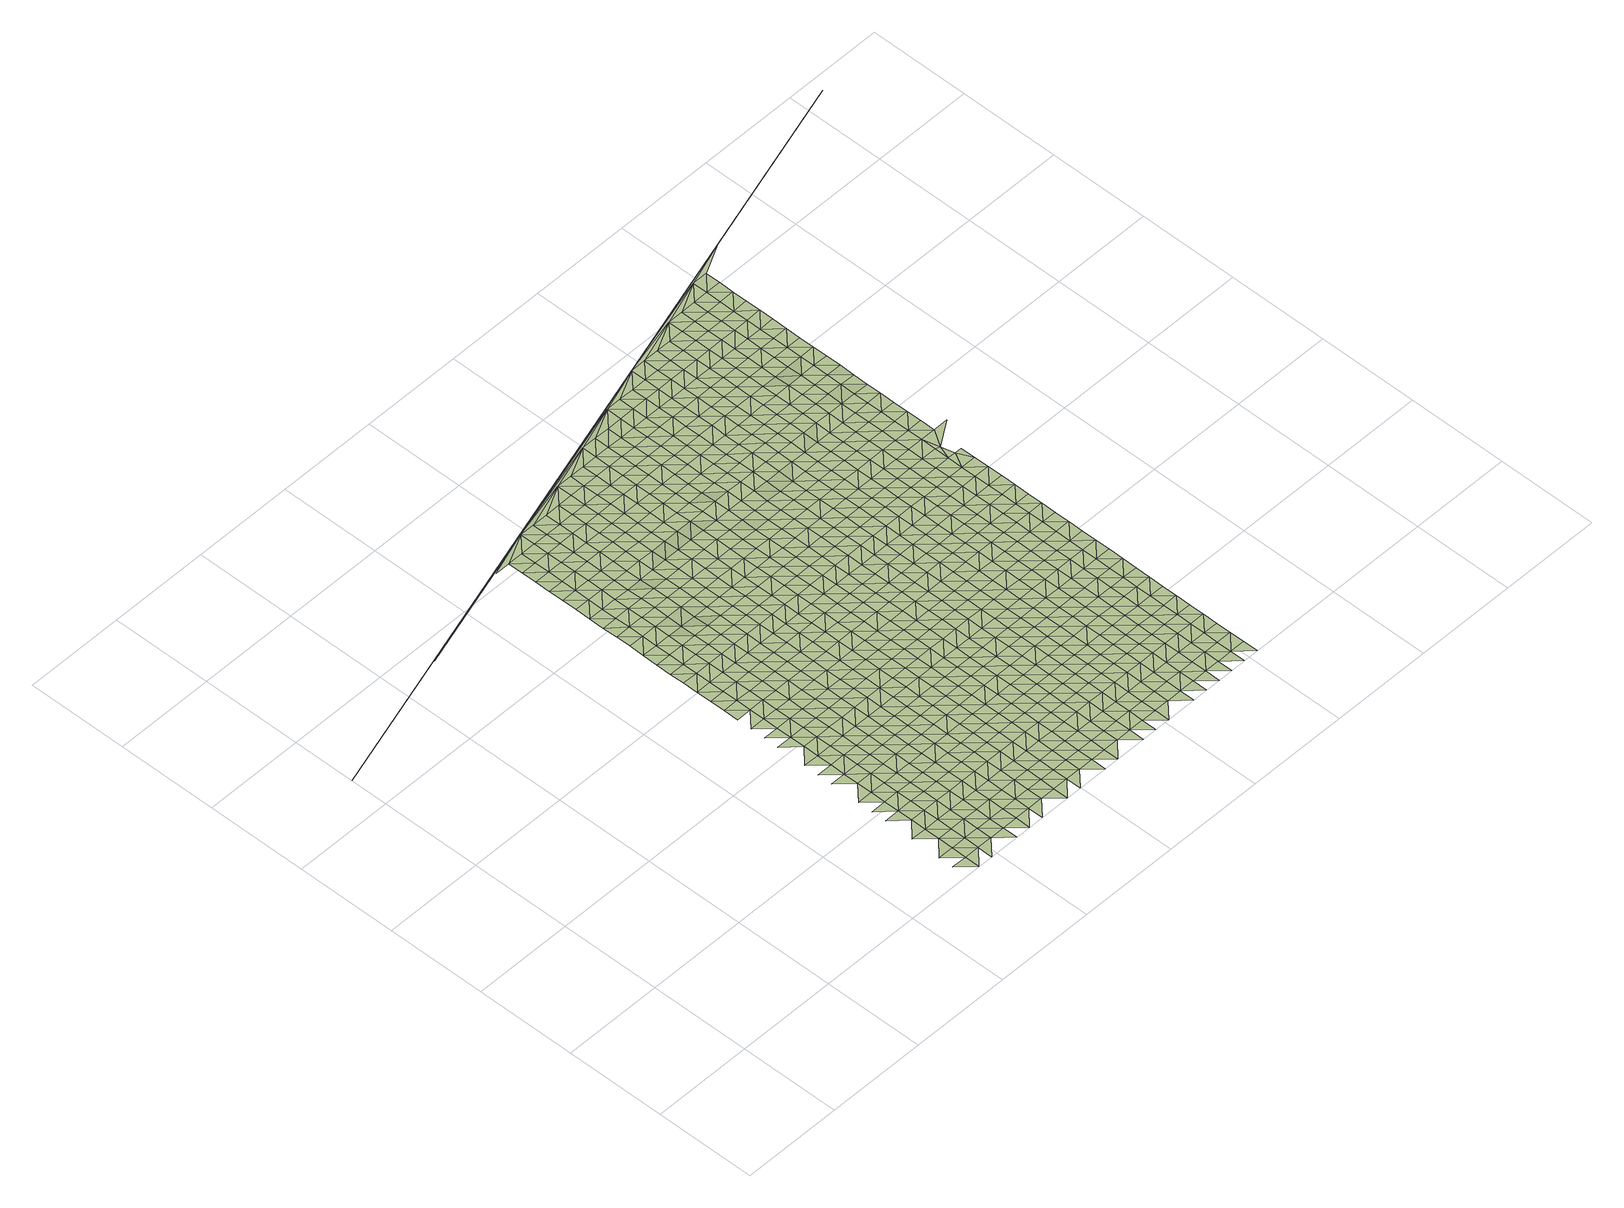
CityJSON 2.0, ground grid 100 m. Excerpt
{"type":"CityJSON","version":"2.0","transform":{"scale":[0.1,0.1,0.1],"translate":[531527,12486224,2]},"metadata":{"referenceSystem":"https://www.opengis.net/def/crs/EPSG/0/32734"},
"CityObjects":{
"terrain1":{"type":"TINRelief","geometry":[{"type":"CompositeSurface","lod":"1","boundaries":[[[0,1,2]],[[3,0,4]],[[3,4,5]],[[0,2,6]],[[4,0,6]],[[5,7,8]],[[8,7,9]],[[4,10,5]],[[6,10,4]],[[7,5,11]],[[12,13,9]],[[10,11,5]],[[6,14,15]],[[12,16,17]],[[7,18,9]],[[10,6,15]],[[11,19,7]],[[18,12,9]],[[16,20,21]],[[7,19,18]],[[11,10,22]],[[23,21,20]],[[15,24,10]],[[16,12,25]],[[19,11,22]],[[12,18,26]],[[10,24,22]],[[20,16,25]],[[23,27,28]],[[12,26,25]],[[19,29,18]],[[30,24,15]],[[22,31,19]],[[27,32,33]],[[34,30,15]],[[23,20,35]],[[26,18,29]],[[25,36,20]],[[19,31,29]],[[22,24,37]],[[27,23,35]],[[32,38,39]],[[35,20,36]],[[30,37,24]],[[26,40,25]],[[41,31,22]],[[42,39,38]],[[29,40,26]],[[37,41,22]],[[32,27,43]],[[36,25,44]],[[35,45,27]],[[40,44,25]],[[38,32,43]],[[29,31,46]],[[47,37,30]],[[48,49,42]],[[27,45,43]],[[41,50,31]],[[36,51,35]],[[47,30,52]],[[29,46,40]],[[44,51,36]],[[31,50,46]],[[48,53,54]],[[42,38,55]],[[45,35,56]],[[41,37,57]],[[43,58,38]],[[37,47,59]],[[44,40,60]],[[51,56,35]],[[55,48,42]],[[50,41,57]],[[53,61,62]],[[55,38,58]],[[40,46,60]],[[37,59,57]],[[45,63,43]],[[64,65,66]],[[51,44,67]],[[47,52,68]],[[66,62,61]],[[56,63,45]],[[60,67,44]],[[53,48,69]],[[58,43,70]],[[50,71,46]],[[59,47,68]],[[48,55,72]],[[57,73,50]],[[64,74,75]],[[63,70,43]],[[61,53,69]],[[56,51,76]],[[46,71,60]],[[66,74,64]],[[48,72,69]],[[51,67,77]],[[50,73,71]],[[58,78,55]],[[59,79,57]],[[80,75,81]],[[56,76,63]],[[70,78,58]],[[51,77,76]],[[68,79,59]],[[67,60,82]],[[74,81,75]],[[66,61,83]],[[72,55,84]],[[73,57,85]],[[69,86,61]],[[82,60,71]],[[70,63,87]],[[78,84,55]],[[79,85,57]],[[88,89,80]],[[74,66,83]],[[77,67,90]],[[68,91,92]],[[81,93,80]],[[83,61,86]],[[63,76,87]],[[72,94,69]],[[90,67,82]],[[89,88,95]],[[78,70,96]],[[71,73,97]],[[79,68,92]],[[88,80,93]],[[84,94,72]],[[85,98,73]],[[77,99,76]],[[87,96,70]],[[81,74,100]],[[86,69,101]],[[71,97,82]],[[83,102,74]],[[99,77,90]],[[73,98,97]],[[103,95,104]],[[94,101,69]],[[93,81,100]],[[84,78,105]],[[76,106,87]],[[85,79,107]],[[104,95,88]],[[74,102,100]],[[78,96,108]],[[92,109,79]],[[86,110,83]],[[90,82,111]],[[106,76,99]],[[112,113,103]],[[84,105,94]],[[98,85,107]],[[101,110,86]],[[78,108,105]],[[82,97,111]],[[79,109,107]],[[96,87,114]],[[104,112,103]],[[88,93,115]],[[102,83,116]],[[100,117,93]],[[114,87,106]],[[101,94,118]],[[119,99,90]],[[110,116,83]],[[111,120,90]],[[121,113,122]],[[115,104,88]],[[96,123,108]],[[98,124,97]],[[109,92,125]],[[112,126,113]],[[117,115,93]],[[94,105,118]],[[107,127,98]],[[102,128,100]],[[99,119,106]],[[96,114,123]],[[119,90,120]],[[129,125,92]],[[130,121,122]],[[110,101,131]],[[97,124,111]],[[122,113,126]],[[116,128,102]],[[98,127,124]],[[109,132,107]],[[118,131,101]],[[112,104,133]],[[117,100,134]],[[108,135,105]],[[114,106,136]],[[104,115,137]],[[123,138,108]],[[125,132,109]],[[130,139,140]],[[120,111,141]],[[128,134,100]],[[119,136,106]],[[126,112,133]],[[116,110,142]],[[105,135,118]],[[127,107,143]],[[122,139,130]],[[104,137,133]],[[110,131,144]],[[108,138,135]],[[141,111,124]],[[123,114,145]],[[132,143,107]],[[146,140,147]],[[115,117,148]],[[116,142,128]],[[120,149,119]],[[125,129,150]],[[134,151,117]],[[110,144,142]],[[136,145,114]],[[131,118,152]],[[139,147,140]],[[149,120,141]],[[122,126,153]],[[137,115,148]],[[154,138,123]],[[124,127,155]],[[125,150,132]],[[133,156,126]],[[148,117,151]],[[152,118,135]],[[143,157,127]],[[134,128,158]],[[159,136,119]],[[145,154,123]],[[160,161,146]],[[139,122,153]],[[144,131,162]],[[124,155,141]],[[147,163,146]],[[153,126,156]],[[128,142,158]],[[159,119,149]],[[127,157,155]],[[137,164,133]],[[143,132,165]],[[162,131,152]],[[161,160,166]],[[151,134,167]],[[135,138,168]],[[136,169,145]],[[160,146,163]],[[164,137,148]],[[154,170,138]],[[132,150,165]],[[144,171,142]],[[149,141,172]],[[158,167,134]],[[136,159,169]],[[147,139,173]],[[156,133,174]],[[135,168,152]],[[157,143,175]],[[153,176,139]],[[171,144,162]],[[138,170,168]],[[141,155,172]],[[177,166,178]],[[154,145,179]],[[174,133,164]],[[165,175,143]],[[163,147,173]],[[180,148,151]],[[142,181,158]],[[159,149,182]],[[150,183,184]],[[160,178,166]],[[139,176,173]],[[151,167,185]],[[145,169,179]],[[156,186,153]],[[162,152,187]],[[181,142,171]],[[172,182,149]],[[188,177,189]],[[148,180,164]],[[170,154,190]],[[157,191,155]],[[150,184,165]],[[186,156,174]],[[180,151,185]],[[152,168,187]],[[157,175,192]],[[167,158,193]],[[178,189,177]],[[179,190,154]],[[160,163,194]],[[176,153,195]],[[169,159,196]],[[155,191,172]],[[173,197,163]],[[193,158,181]],[[159,182,198]],[[157,192,191]],[[199,200,188]],[[174,164,201]],[[171,162,202]],[[175,165,203]],[[195,153,186]],[[187,204,162]],[[194,178,160]],[[167,205,185]],[[206,168,170]],[[169,196,179]],[[189,199,188]],[[194,163,197]],[[164,180,201]],[[170,190,207]],[[159,198,196]],[[203,165,184]],[[176,208,173]],[[181,171,202]],[[182,172,209]],[[167,193,205]],[[202,162,204]],[[200,210,211]],[[186,174,212]],[[168,206,187]],[[192,175,213]],[[208,176,195]],[[170,207,206]],[[209,172,191]],[[190,179,214]],[[200,199,210]],[[201,212,174]],[[213,175,203]],[[189,178,215]],[[197,173,216]],[[180,185,217]],[[181,218,193]],[[198,182,219]],[[178,194,220]],[[205,221,185]],[[214,179,196]],[[211,222,223]],[[204,187,224]],[[216,173,208]],[[202,218,181]],[[219,182,209]],[[199,189,215]],[[195,186,225]],[[180,217,201]],[[190,226,207]],[[191,192,227]],[[203,184,228]],[[229,211,210]],[[178,220,215]],[[186,212,230]],[[217,185,221]],[[224,187,206]],[[192,213,231]],[[197,232,194]],[[205,193,233]],[[234,196,198]],[[226,190,214]],[[235,228,184]],[[195,225,208]],[[204,236,202]],[[191,227,209]],[[232,197,216]],[[186,230,225]],[[233,193,218]],[[234,198,219]],[[192,231,227]],[[212,201,237]],[[207,238,206]],[[213,203,239]],[[236,204,224]],[[210,199,240]],[[220,194,241]],[[242,221,205]],[[214,196,243]],[[215,244,199]],[[237,201,217]],[[238,207,226]],[[203,228,239]],[[216,208,245]],[[218,202,246]],[[219,209,247]],[[241,194,232]],[[233,242,205]],[[234,243,196]],[[211,229,222]],[[229,210,240]],[[230,212,248]],[[213,249,231]],[[240,199,244]],[[208,225,245]],[[246,202,236]],[[209,227,247]],[[220,250,215]],[[224,206,251]],[[214,252,226]],[[248,212,237]],[[206,238,253]],[[249,213,239]],[[254,232,216]],[[255,217,221]],[[233,218,256]],[[234,219,257]],[[250,220,241]],[[242,258,221]],[[214,243,252]],[[230,259,225]],[[236,224,251]],[[245,254,216]],[[256,218,246]],[[206,253,251]],[[247,257,219]],[[244,215,260]],[[217,255,237]],[[261,227,231]],[[228,262,239]],[[240,263,229]],[[259,230,248]],[[255,221,258]],[[249,264,231]],[[232,265,241]],[[238,226,266]],[[267,243,234]],[[215,250,260]],[[252,268,226]],[[262,228,269]],[[225,270,245]],[[242,233,271]],[[236,272,246]],[[227,261,247]],[[229,263,222]],[[254,265,232]],[[233,256,273]],[[234,257,267]],[[231,264,261]],[[244,274,240]],[[248,237,275]],[[253,238,266]],[[276,249,239]],[[270,225,259]],[[272,236,251]],[[266,226,268]],[[277,250,241]],[[258,242,271]],[[252,243,278]],[[274,244,260]],[[237,255,275]],[[233,273,271]],[[239,262,276]],[[279,254,245]],[[257,247,280]],[[241,265,277]],[[267,278,243]],[[263,240,281]],[[259,248,282]],[[256,246,283]],[[253,284,251]],[[264,249,285]],[[279,245,270]],[[272,286,246]],[[280,247,261]],[[287,268,252]],[[281,240,274]],[[275,282,248]],[[284,253,266]],[[285,249,276]],[[260,250,288]],[[265,254,289]],[[255,258,290]],[[273,256,283]],[[257,291,267]],[[262,269,292]],[[250,277,293]],[[271,294,258]],[[246,286,283]],[[278,287,252]],[[263,295,222]],[[296,270,259]],[[297,272,251]],[[298,261,264]],[[254,279,289]],[[257,280,291]],[[274,260,288]],[[255,290,275]],[[268,299,266]],[[262,292,276]],[[263,281,295]],[[250,293,288]],[[259,282,296]],[[290,258,294]],[[297,251,284]],[[298,264,285]],[[273,300,271]],[[287,299,268]],[[277,265,301]],[[302,279,270]],[[286,272,303]],[[278,267,304]],[[261,305,280]],[[289,306,265]],[[283,300,273]],[[291,307,267]],[[282,275,308]],[[309,284,266]],[[276,310,285]],[[222,295,311]],[[296,302,270]],[[272,297,303]],[[261,298,305]],[[281,274,312]],[[293,277,301]],[[294,271,313]],[[278,304,287]],[[288,314,274]],[[306,301,265]],[[308,275,290]],[[299,309,266]],[[267,307,304]],[[276,292,310]],[[289,279,315]],[[291,280,316]],[[300,313,271]],[[295,281,312]],[[282,317,296]],[[283,286,318]],[[319,297,284]],[[274,314,312]],[[302,315,279]],[[303,320,286]],[[316,280,305]],[[293,321,288]],[[299,287,322]],[[298,285,323]],[[317,282,308]],[[309,319,284]],[[324,285,310]],[[325,306,289]],[[326,290,294]],[[300,283,318]],[[327,307,291]],[[301,321,293]],[[313,328,294]],[[286,320,318]],[[287,304,322]],[[329,222,330]],[[295,331,311]],[[302,296,332]],[[303,297,333]],[[305,298,323]],[[315,325,289]],[[316,327,291]],[[323,285,324]],[[314,288,334]],[[290,326,308]],[[309,299,335]],[[292,336,310]],[[312,331,295]],[[317,332,296]],[[326,294,328]],[[319,333,297]],[[321,334,288]],[[322,335,299]],[[336,292,337]],[[338,301,306]],[[339,315,302]],[[313,300,340]],[[341,320,303]],[[342,304,307]],[[305,343,316]],[[325,344,306]],[[318,345,300]],[[327,346,307]],[[317,308,347]],[[324,310,348]],[[331,349,311]],[[339,302,332]],[[333,341,303]],[[343,305,323]],[[312,314,350]],[[301,338,321]],[[328,313,340]],[[319,309,351]],[[304,342,322]],[[334,352,314]],[[338,306,344]],[[347,308,326]],[[300,345,340]],[[309,335,353]],[[307,346,342]],[[348,310,336]],[[318,320,354]],[[327,316,355]],[[356,222,311]],[[331,312,350]],[[325,315,357]],[[358,332,317]],[[319,351,333]],[[314,352,350]],[[315,339,359]],[[341,354,320]],[[309,353,351]],[[316,343,355]],[[334,321,360]],[[335,322,361]],[[323,324,362]],[[347,358,317]],[[324,348,363]],[[344,325,357]],[[326,328,364]],[[365,345,318]],[[346,327,366]],[[321,338,360]],[[315,359,357]],[[340,367,328]],[[361,322,342]],[[341,333,368]],[[343,323,362]],[[354,365,318]],[[355,366,327]],[[363,362,324]],[[349,331,369]],[[352,334,370]],[[339,332,371]],[[364,347,326]],[[335,372,353]],[[350,373,331]],[[358,374,332]],[[364,328,367]],[[333,351,368]],[[340,345,375]],[[376,342,346]],[[348,336,377]],[[360,370,334]],[[335,361,372]],[[378,379,336]],[[356,311,349]],[[338,344,380]],[[359,339,371]],[[354,341,381]],[[343,382,355]],[[331,373,369]],[[357,383,344]],[[371,332,374]],[[365,375,345]],[[346,366,376]],[[350,352,384]],[[377,363,348]],[[368,381,341]],[[382,343,362]],[[336,379,377]],[[338,380,360]],[[358,347,385]],[[386,367,340]],[[353,387,351]],[[342,388,361]],[[352,370,384]],[[380,344,383]],[[347,364,389]],[[372,390,353]],[[359,391,357]],[[366,355,392]],[[375,386,340]],[[342,376,388]],[[393,373,350]],[[374,358,385]],[[365,354,394]],[[351,387,368]],[[371,391,359]],[[347,389,385]],[[354,381,395]],[[353,390,387]],[[392,355,382]],[[370,360,396]],[[367,397,364]],[[372,361,398]],[[399,362,363]],[[384,393,350]],[[363,377,400]],[[383,357,401]],[[365,394,375]],[[366,402,376]],[[396,360,380]],[[386,397,367]],[[354,395,394]],[[398,361,388]],[[356,349,369]],[[369,373,403]],[[381,368,404]],[[362,399,382]],[[391,401,357]],[[402,366,392]],[[399,363,400]],[[370,405,384]],[[371,374,406]],[[407,389,364]],[[408,390,372]],[[379,409,377]],[[393,403,373]],[[385,410,374]],[[404,368,387]],[[386,375,411]],[[388,376,412]],[[405,370,396]],[[397,407,364]],[[398,408,372]],[[409,379,413]],[[414,380,383]],[[391,371,406]],[[395,381,415]],[[392,382,416]],[[401,417,383]],[[406,374,410]],[[375,394,411]],[[412,376,402]],[[393,384,418]],[[385,389,419]],[[420,400,377]],[[403,421,369]],[[415,381,404]],[[382,399,416]],[[380,414,396]],[[397,386,422]],[[387,390,423]],[[398,388,424]],[[405,418,384]],[[414,383,417]],[[407,419,389]],[[408,425,390]],[[377,409,420]],[[395,426,394]],[[427,402,392]],[[356,369,421]],[[411,422,386]],[[424,388,412]],[[428,403,393]],[[401,391,429]],[[430,410,385]],[[387,423,404]],[[406,431,391]],[[426,395,415]],[[390,425,423]],[[416,427,392]],[[405,396,432]],[[399,400,433]],[[356,434,222]],[[428,393,418]],[[419,430,385]],[[400,420,435]],[[417,401,429]],[[407,397,436]],[[394,437,411]],[[408,398,438]],[[402,439,412]],[[409,413,440]],[[432,396,414]],[[391,431,429]],[[397,422,441]],[[398,424,442]],[[406,410,443]],[[415,404,444]],[[399,433,416]],[[437,394,426]],[[427,439,402]],[[433,400,435]],[[421,403,445]],[[446,418,405]],[[407,436,419]],[[425,408,438]],[[409,440,420]],[[403,428,447]],[[430,443,410]],[[397,441,436]],[[404,423,444]],[[398,442,438]],[[422,411,448]],[[432,446,405]],[[356,421,445]],[[414,417,449]],[[450,431,406]],[[424,412,451]],[[416,452,427]],[[403,447,445]],[[429,453,417]],[[448,411,437]],[[439,454,412]],[[430,419,455]],[[456,426,415]],[[420,457,435]],[[443,450,406]],[[444,458,415]],[[452,416,433]],[[428,418,459]],[[449,432,414]],[[422,460,441]],[[423,425,461]],[[442,424,451]],[[446,462,418]],[[449,417,453]],[[419,436,455]],[[438,463,425]],[[412,454,451]],[[420,440,457]],[[429,431,464]],[[426,456,437]],[[439,427,465]],[[422,448,460]],[[456,415,458]],[[447,428,459]],[[443,430,466]],[[423,461,444]],[[445,467,356]],[[459,418,462]],[[450,464,431]],[[425,463,461]],[[427,452,465]],[[442,468,438]],[[433,435,469]],[[455,466,430]],[[457,470,435]],[[446,432,471]],[[472,453,429]],[[441,473,436]],[[448,437,474]],[[454,439,475]],[[432,449,476]],[[460,477,441]],[[451,468,442]],[[447,478,445]],[[458,444,479]],[[452,433,469]],[[464,472,429]],[[456,474,437]],[[465,475,439]],[[469,435,470]],[[462,446,471]],[[450,443,480]],[[436,473,455]],[[463,438,481]],[[440,482,457]],[[459,478,447]],[[432,476,471]],[[443,466,483]],[[441,477,473]],[[479,444,461]],[[449,453,484]],[[460,448,485]],[[454,486,451]],[[468,481,438]],[[487,482,440]],[[467,445,488]],[[450,480,464]],[[458,489,456]],[[452,490,465]],[[472,484,453]],[[443,483,480]],[[474,485,448]],[[454,475,486]],[[466,455,491]],[[470,457,492]],[[478,488,445]],[[489,458,479]],[[469,490,452]],[[459,462,493]],[[494,476,449]],[[495,477,460]],[[461,463,496]],[[468,451,497]],[[471,498,462]],[[491,455,473]],[[481,499,463]],[[482,492,457]],[[467,434,356]],[[472,464,500]],[[456,501,474]],[[475,465,502]],[[484,494,449]],[[485,495,460]],[[486,497,451]],[[478,459,493]],[[483,466,503]],[[461,496,479]],[[488,504,467]],[[493,462,498]],[[464,480,500]],[[456,489,501]],[[463,499,496]],[[490,502,465]],[[471,476,505]],[[481,468,506]],[[507,469,470]],[[503,466,491]],[[492,508,470]],[[484,472,509]],[[473,477,510]],[[511,485,474]],[[475,512,486]],[[494,505,476]],[[495,513,477]],[[468,497,506]],[[483,514,480]],[[489,479,515]],[[469,507,490]],[[434,516,222]],[[500,509,472]],[[511,474,501]],[[502,512,475]],[[507,470,508]],[[488,478,517]],[[518,498,471]],[[473,510,491]],[[499,481,519]],[[493,520,478]],[[514,483,503]],[[477,513,510]],[[479,496,515]],[[497,486,521]],[[492,482,522]],[[505,518,471]],[[506,519,481]],[[523,524,482]],[[434,467,504]],[[504,488,517]],[[494,484,525]],[[480,526,500]],[[495,485,527]],[[489,528,501]],[[502,490,529]],[[478,520,517]],[[484,509,530]],[[485,511,531]],[[512,521,486]],[[493,498,532]],[[503,491,533]],[[534,496,499]],[[508,492,522]],[[526,480,514]],[[528,489,515]],[[490,507,529]],[[482,524,522]],[[494,525,505]],[[513,495,527]],[[497,535,506]],[[518,532,498]],[[484,530,525]],[[491,510,533]],[[485,531,527]],[[499,519,534]],[[509,500,536]],[[512,502,537]],[[521,535,497]],[[538,520,493]],[[511,501,539]],[[496,540,515]],[[517,541,504]],[[536,500,526]],[[528,542,501]],[[529,537,502]],[[518,505,543]],[[544,514,503]],[[519,506,545]],[[507,508,546]],[[532,538,493]],[[533,547,503]],[[540,496,534]],[[522,548,508]],[[509,549,530]],[[513,550,510]],[[531,511,539]],[[541,434,504]],[[505,525,543]],[[527,551,513]],[[539,501,542]],[[535,545,506]],[[517,520,552]],[[514,544,526]],[[553,528,515]],[[521,512,554]],[[507,546,529]],[[509,536,549]],[[544,503,547]],[[512,537,555]],[[546,508,548]],[[532,518,556]],[[510,550,533]],[[519,557,534]],[[524,558,522]],[[538,552,520]],[[513,551,550]],[[553,515,540]],[[531,559,527]],[[521,554,535]],[[543,556,518]],[[545,557,519]],[[512,555,554]],[[560,558,524]],[[561,541,517]],[[530,562,525]],[[536,526,563]],[[542,528,564]],[[537,529,565]],[[549,566,530]],[[539,559,531]],[[547,533,567]],[[540,534,568]],[[548,522,569]],[[552,561,517]],[[544,563,526]],[[528,553,564]],[[565,529,546]],[[538,532,570]],[[525,562,543]],[[551,527,571]],[[545,535,572]],[[532,556,573]],[[530,566,562]],[[567,533,550]],[[557,568,534]],[[558,569,522]],[[549,536,574]],[[555,537,575]],[[559,571,527]],[[535,554,572]],[[576,434,541]],[[538,570,552]],[[547,577,544]],[[539,542,578]],[[553,540,579]],[[561,580,541]],[[532,573,570]],[[563,574,536]],[[564,581,542]],[[575,537,565]],[[556,543,582]],[[583,557,545]],[[584,546,548]],[[577,547,567]],[[568,579,540]],[[569,585,548]],[[586,566,549]],[[550,551,587]],[[559,539,578]],[[555,588,554]],[[576,541,580]],[[582,543,562]],[[571,589,551]],[[578,542,581]],[[572,583,545]],[[561,552,590]],[[591,563,544]],[[553,592,564]],[[546,584,565]],[[574,586,549]],[[588,555,575]],[[584,548,585]],[[573,556,593]],[[550,587,567]],[[557,594,568]],[[552,570,590]],[[591,544,577]],[[551,589,587]],[[579,592,553]],[[554,595,572]],[[569,558,596]],[[222,516,330]],[[593,556,582]],[[583,594,557]],[[558,597,598]],[[580,561,599]],[[562,566,600]],[[563,601,574]],[[571,559,602]],[[581,564,603]],[[575,565,604]],[[586,605,566]],[[578,606,559]],[[595,554,588]],[[573,607,570]],[[577,567,608]],[[609,579,568]],[[585,569,596]],[[590,599,561]],[[563,591,601]],[[592,603,564]],[[565,584,604]],[[558,598,596]],[[562,600,582]],[[589,571,602]],[[610,583,572]],[[607,573,593]],[[566,605,600]],[[567,587,608]],[[559,606,602]],[[568,594,609]],[[586,574,611]],[[581,612,578]],[[588,575,613]],[[610,572,595]],[[576,580,614]],[[570,615,590]],[[591,577,616]],[[580,599,617]],[[574,601,611]],[[603,612,581]],[[604,613,575]],[[593,582,618]],[[592,579,619]],[[594,583,620]],[[584,585,621]],[[615,570,607]],[[608,616,577]],[[579,609,622]],[[596,623,585]],[[434,576,516]],[[605,586,624]],[[589,625,587]],[[606,578,626]],[[627,595,588]],[[614,580,617]],[[582,600,618]],[[602,628,589]],[[583,610,620]],[[599,590,629]],[[603,592,619]],[[584,621,604]],[[611,624,586]],[[612,626,578]],[[579,622,619]],[[588,613,627]],[[621,585,623]],[[601,591,630]],[[587,625,608]],[[598,631,596]],[[629,590,615]],[[591,616,632]],[[589,628,625]],[[607,593,633]],[[606,634,602]],[[609,594,635]],[[636,610,595]],[[618,637,593]],[[620,638,594]],[[639,631,598]],[[599,640,617]],[[641,600,605]],[[601,630,611]],[[613,604,642]],[[605,624,643]],[[591,632,630]],[[626,634,606]],[[627,636,595]],[[615,607,633]],[[616,608,644]],[[645,612,603]],[[622,609,635]],[[623,596,646]],[[599,629,640]],[[633,593,637]],[[619,647,603]],[[638,635,594]],[[642,604,621]],[[600,641,618]],[[628,602,648]],[[620,610,649]],[[605,643,641]],[[644,608,625]],[[631,646,596]],[[576,614,516]],[[624,611,650]],[[612,645,626]],[[613,651,627]],[[634,648,602]],[[603,647,645]],[[636,649,610]],[[652,614,617]],[[615,653,629]],[[616,654,632]],[[622,655,619]],[[640,656,617]],[[650,611,630]],[[651,613,642]],[[637,618,657]],[[658,638,620]],[[659,621,623]],[[633,653,615]],[[654,616,644]],[[635,655,622]],[[646,660,623]],[[643,624,661]],[[625,628,662]],[[634,626,663]],[[636,627,664]],[[652,617,656]],[[657,618,641]],[[648,665,628]],[[649,658,620]],[[640,629,666]],[[667,630,632]],[[647,619,668]],[[621,659,642]],[[661,624,650]],[[626,645,663]],[[651,664,627]],[[659,623,660]],[[637,669,633]],[[625,662,644]],[[666,629,653]],[[667,632,654]],[[628,665,662]],[[655,668,619]],[[643,670,641]],[[671,648,634]],[[672,635,638]],[[673,649,636]],[[646,631,674]],[[614,652,516]],[[669,637,657]],[[658,675,638]],[[676,677,631]],[[678,656,640]],[[650,630,679]],[[680,681,330]],[[651,642,682]],[[670,643,661]],[[663,671,634]],[[673,636,664]],[[653,633,683]],[[644,684,654]],[[645,647,685]],[[635,672,655]],[[660,646,674]],[[666,678,640]],[[667,679,630]],[[668,686,647]],[[672,638,675]],[[682,642,659]],[[631,677,674]],[[648,687,665]],[[683,633,669]],[[644,662,684]],[[657,641,688]],[[661,650,689]],[[645,685,663]],[[658,649,690]],[[691,664,651]],[[641,670,692]],[[671,687,648]],[[647,686,685]],[[649,673,693]],[[652,656,694]],[[666,653,695]],[[667,654,696]],[[668,655,697]],[[678,698,656]],[[650,679,689]],[[682,691,651]],[[669,657,688]],[[675,658,690]],[[659,660,699]],[[695,653,683]],[[641,692,688]],[[684,696,654]],[[655,672,697]],[[649,693,690]],[[674,700,660]],[[694,516,652]],[[662,665,701]],[[663,702,671]],[[694,656,698]],[[687,703,665]],[[670,661,704]],[[705,679,667]],[[686,668,706]],[[673,664,707]],[[699,682,659]],[[689,708,661]],[[702,663,685]],[[691,709,664]],[[699,660,700]],[[678,666,710]],[[669,711,683]],[[662,701,684]],[[666,695,712]],[[696,705,667]],[[665,703,701]],[[697,706,668]],[[692,670,704]],[[672,675,713]],[[693,673,707]],[[711,669,688]],[[704,661,708]],[[690,714,675]],[[707,664,709]],[[698,678,710]],[[689,679,715]],[[687,671,716]],[[685,686,717]],[[516,694,718]],[[666,712,710]],[[702,719,671]],[[696,684,720]],[[672,713,697]],[[691,682,721]],[[705,715,679]],[[717,686,706]],[[713,675,714]],[[682,699,722]],[[695,683,723]],[[692,724,688]],[[703,687,716]],[[693,725,690]],[[711,726,683]],[[720,684,701]],[[671,719,716]],[[727,708,689]],[[702,685,728]],[[709,691,721]],[[724,692,704]],[[707,725,693]],[[682,722,721]],[[694,698,729]],[[712,695,723]],[[696,730,705]],[[706,697,731]],[[710,732,698]],[[683,726,723]],[[715,727,689]],[[717,728,685]],[[733,711,688]],[[714,690,734]],[[730,696,720]],[[731,697,713]],[[718,694,729]],[[708,735,704]],[[701,703,736]],[[737,719,702]],[[729,698,732]],[[733,688,724]],[[716,738,703]],[[725,734,690]],[[712,739,710]],[[706,740,717]],[[707,709,741]],[[727,735,708]],[[728,737,702]],[[721,742,709]],[[726,711,743]],[[744,715,705]],[[701,736,720]],[[723,739,712]],[[705,730,745]],[[703,738,736]],[[740,706,731]],[[516,718,330]],[[746,724,704]],[[716,719,747]],[[748,713,714]],[[725,707,741]],[[711,733,743]],[[734,749,714]],[[741,709,742]],[[732,710,750]],[[715,744,727]],[[728,717,751]],[[752,718,729]],[[735,746,704]],[[705,745,744]],[[737,747,719]],[[720,753,730]],[[713,748,731]],[[739,750,710]],[[740,751,717]],[[748,714,749]],[[723,726,754]],[[755,733,724]],[[756,738,716]],[[743,757,726]],[[720,736,753]],[[735,727,758]],[[759,737,728]],[[734,725,760]],[[746,755,724]],[[747,756,716]],[[741,761,725]],[[762,729,732]],[[739,723,754]],[[730,763,745]],[[740,731,764]],[[750,765,732]],[[726,757,754]],[[727,744,758]],[[759,728,751]],[[743,733,766]],[[736,738,767]],[[749,734,760]],[[763,730,753]],[[764,731,748]],[[725,761,760]],[[330,718,752]],[[729,762,752]],[[746,735,768]],[[762,732,765]],[[755,766,733]],[[738,756,767]],[[747,737,769]],[[770,751,740]],[[758,768,735]],[[737,759,771]],[[750,739,772]],[[773,757,743]],[[744,745,774]],[[736,775,753]],[[754,776,739]],[[763,777,745]],[[764,770,740]],[[756,747,769]],[[748,749,778]],[[766,773,743]],[[775,736,767]],[[737,771,769]],[[760,779,749]],[[765,750,772]],[[755,746,780]],[[744,774,758]],[[762,781,752]],[[739,776,772]],[[746,768,782]],[[745,777,774]],[[754,757,783]],[[784,763,753]],[[759,751,785]],[[778,764,748]],[[770,786,751]],[[778,749,779]],[[755,780,766]],[[752,781,330]],[[773,783,757]],[[746,782,780]],[[784,753,775]],[[768,758,787]],[[767,756,788]],[[771,759,785]],[[769,789,756]],[[785,751,786]],[[762,765,790]],[[791,776,754]],[[777,763,792]],[[772,793,765]],[[787,758,774]],[[773,766,794]],[[775,767,788]],[[770,764,795]],[[783,791,754]],[[763,784,792]],[[788,756,789]],[[764,778,796]],[[790,781,762]],[[782,768,797]],[[771,798,769]],[[790,765,793]],[[766,780,794]],[[772,776,799]],[[786,770,795]],[[797,768,787]],[[785,798,771]],[[764,796,795]],[[783,773,800]],[[801,774,777]],[[784,775,802]],[[791,799,776]],[[792,803,777]],[[789,769,804]],[[794,800,773]],[[802,775,788]],[[330,781,805]],[[806,793,772]],[[782,807,780]],[[774,801,787]],[[781,790,808]],[[782,797,809]],[[777,803,801]],[[798,804,769]],[[784,810,792]],[[785,786,811]],[[799,806,772]],[[795,812,786]],[[791,783,813]],[[780,807,794]],[[781,808,805]],[[783,800,814]],[[782,809,807]],[[810,784,802]],[[797,787,815]],[[816,788,789]],[[798,785,811]],[[804,817,789]],[[811,786,812]],[[790,793,818]],[[791,813,799]],[[803,792,819]],[[806,820,793]],[[783,814,813]],[[787,801,815]],[[800,794,821]],[[788,816,802]],[[819,792,810]],[[816,789,817]],[[808,790,818]],[[797,822,809]],[[818,793,820]],[[821,794,807]],[[806,799,823]],[[803,824,801]],[[804,798,825]],[[822,797,815]],[[811,826,798]],[[814,800,827]],[[810,802,828]],[[799,813,823]],[[824,803,819]],[[808,829,805]],[[817,804,825]],[[827,800,821]],[[802,816,828]],[[798,826,825]],[[820,806,830]],[[807,809,831]],[[801,832,815]],[[829,808,818]],[[822,833,809]],[[814,834,813]],[[819,810,835]],[[823,830,806]],[[801,824,832]],[[807,831,821]],[[834,814,827]],[[809,833,831]],[[828,835,810]],[[836,822,815]],[[816,817,837]],[[838,805,829]],[[825,839,817]],[[840,818,820]],[[813,841,823]],[[820,830,842]],[[836,815,832]],[[827,821,843]],[[824,819,844]],[[816,837,828]],[[805,845,330]],[[841,813,834]],[[819,835,846]],[[837,817,839]],[[818,840,829]],[[833,822,847]],[[840,820,842]],[[821,831,843]],[[830,823,848]],[[832,824,844]],[[822,836,847]],[[819,846,844]],[[835,828,849]],[[848,823,841]],[[838,829,850]],[[834,827,851]],[[843,852,827]],[[828,837,853]],[[835,854,846]],[[828,853,849]],[[830,855,842]],[[856,831,833]],[[836,832,857]],[[829,840,850]],[[847,858,833]],[[854,835,849]],[[841,834,851]],[[830,848,855]],[[851,827,852]],[[844,857,832]],[[844,846,854]],[[845,805,838]],[[831,856,843]],[[833,858,856]],[[836,859,847]],[[850,860,838]],[[840,842,861]],[[841,862,848]],[[849,853,863]],[[855,864,842]],[[857,859,836]],[[852,843,865]],[[851,862,841]],[[840,861,850]],[[844,854,866]],[[858,847,867]],[[861,842,864]],[[865,843,856]],[[855,848,868]],[[857,844,866]],[[859,867,847]],[[852,869,851]],[[868,848,862]],[[845,838,860]],[[860,850,870]],[[858,871,856]],[[869,852,865]],[[872,864,855]],[[870,850,861]],[[858,867,871]],[[862,851,873]],[[859,857,874]],[[868,872,855]],[[866,875,857]],[[873,851,869]],[[876,866,854]],[[865,856,877]],[[867,859,874]],[[878,860,870]],[[856,871,879]],[[857,875,874]],[[880,861,864]],[[868,862,881]],[[872,882,864]],[[869,865,877]],[[845,860,878]],[[881,862,873]],[[856,879,877]],[[861,880,870]],[[880,864,882]],[[871,867,883]],[[884,330,845]],[[874,885,867]],[[872,868,886]],[[869,887,873]],[[868,881,888]],[[878,870,889]],[[879,871,883]],[[887,869,877]],[[883,867,885]],[[882,872,886]],[[870,880,889]],[[868,888,886]],[[845,878,890]],[[881,873,891]],[[879,892,877]],[[887,893,873]],[[889,890,878]],[[892,879,883]],[[880,882,894]],[[888,881,891]],[[886,895,882]],[[873,893,891]],[[896,887,877]],[[880,894,889]],[[845,890,897]],[[894,882,895]],[[896,877,892]],[[888,898,886]],[[893,887,899]],[[891,898,888]],[[890,889,900]],[[887,896,899]],[[895,886,901]],[[900,889,894]],[[898,901,886]],[[890,902,897]],[[891,893,903]],[[899,904,893]],[[902,890,900]],[[905,894,895]],[[898,891,903]],[[901,906,895]],[[893,904,903]],[[884,845,897]],[[894,905,900]],[[902,907,897]],[[905,895,906]],[[901,898,908]],[[903,909,898]],[[902,900,910]],[[911,330,884]],[[906,901,908]],[[910,900,905]],[[898,909,908]],[[907,884,897]],[[912,907,902]],[[910,912,902]],[[905,906,913]],[[908,914,906]],[[913,910,905]],[[912,915,907]],[[913,906,914]],[[884,907,915]],[[912,910,916]],[[910,913,917]],[[915,912,916]],[[910,917,916]],[[884,915,918]],[[916,919,915]],[[918,915,919]],[[884,918,911]]]}]}
},
"vertices":[
[2790,152,12],[2639,152,12],[2790,2,11],[2639,302,12],[2790,302,12],[2790,452,15],[2940,152,12],[2790,602,17],[2639,602,17],[2790,752,17],[2940,302,14],[2940,452,15],[2790,902,16],[2639,902,16],[2940,2,11],[3090,152,12],[2790,1052,15],[2639,1052,15],[2940,752,17],[2940,602,17],[2790,1202,16],[2639,1202,15],[3090,452,14],[2790,1352,16],[3090,302,13],[2940,1052,16],[2940,902,16],[2790,1502,16],[2639,1502,16],[3090,752,17],[3240,152,12],[3090,602,17],[2790,1652,17],[2639,1652,17],[3240,2,11],[2940,1352,15],[2940,1202,16],[3240,302,12],[2790,1802,16],[2639,1802,16],[3090,902,16],[3240,452,14],[2790,1952,16],[2940,1652,17],[3090,1052,16],[2940,1502,16],[3240,752,16],[3390,152,12],[2790,2102,16],[2639,2102,16],[3240,602,16],[3090,1202,16],[3390,2,10],[2790,2252,15],[2639,2252,15],[2940,1952,16],[3090,1352,15],[3390,452,13],[2940,1802,17],[3390,302,12],[3240,902,16],[2790,2402,15],[2639,2402,16],[3090,1502,16],[2639,2702,16],[2639,2552,16],[2790,2552,15],[3240,1052,16],[3540,152,12],[2940,2252,15],[3090,1652,16],[3390,752,15],[2940,2102,16],[3390,602,15],[2790,2702,16],[2639,2852,15],[3240,1352,15],[3240,1202,16],[3090,1802,17],[3540,302,12],[2639,3002,14],[2790,2852,15],[3390,902,16],[2940,2552,15],[3090,1952,16],[3540,452,14],[2940,2402,15],[3240,1502,15],[2790,3152,13],[2639,3152,13],[3390,1052,16],[3540,2,11],[3690,152,11],[2790,3002,14],[3090,2102,16],[2639,3302,10],[3240,1652,16],[3540,752,15],[3540,602,15],[3390,1202,16],[2940,2852,15],[3090,2252,15],[2940,2702,15],[2639,3452,10],[2790,3302,11],[3240,1952,16],[3390,1352,15],[3690,452,15],[3240,1802,16],[3690,302,12],[3090,2402,14],[3540,902,17],[2790,3452,11],[2639,3602,14],[3390,1502,14],[2940,3152,13],[3090,2552,15],[2940,3002,14],[3240,2102,16],[3540,1202,16],[3540,1052,16],[2639,3752,17],[2790,3752,16],[3390,1652,16],[3690,752,16],[3841,152,11],[2790,3602,12],[3690,602,16],[3090,2702,15],[3841,2,11],[2639,3902,14],[3240,2252,16],[3841,302,12],[2940,3452,12],[3090,2852,15],[3390,1952,16],[3540,1352,16],[2940,3302,12],[3390,1802,16],[2790,3902,15],[2639,4052,8],[3690,902,17],[3240,2552,15],[3841,452,15],[3240,2402,14],[3540,1502,15],[2639,4202,11],[2790,4052,9],[3090,3152,13],[3690,1052,17],[3991,152,11],[3090,3002,14],[3390,2102,16],[2940,3752,16],[3540,1652,15],[3841,752,16],[2940,3602,11],[3841,602,16],[3240,2702,15],[3690,1202,16],[2790,4352,11],[2639,4352,12],[3390,2252,16],[2790,4202,9],[3090,3302,13],[3991,302,11],[2639,4502,12],[3240,2852,15],[3540,1952,16],[3690,1352,16],[3540,1802,17],[3390,2402,15],[3841,902,17],[2940,4052,10],[3090,3452,13],[3991,452,14],[2940,3902,16],[2639,4652,11],[2790,4502,13],[3690,1502,15],[3240,3152,14],[3390,2552,14],[3841,1052,17],[3991,2,11],[4141,152,10],[3240,3002,14],[3090,3602,7],[3540,2102,16],[2639,4802,11],[2790,4652,14],[3690,1652,15],[3991,752,16],[3991,602,16],[3390,2702,14],[2940,4352,13],[3090,3752,15],[3841,1352,16],[2940,4202,8],[3841,1202,16],[2790,4802,14],[2639,4952,11],[3240,3302,14],[3540,2402,14],[4141,302,9],[3540,2252,16],[3390,2852,15],[3690,1952,16],[3690,1802,17],[3090,3902,17],[3991,902,17],[2790,4952,11],[2639,5102,12],[3240,3452,14],[4141,452,12],[3841,1502,15],[2940,4652,15],[3090,4052,12],[3390,3152,14],[3540,2552,14],[3991,1052,17],[2940,4502,14],[3390,3002,13],[2940,5252,11],[2489,5102,13],[3690,2102,16],[3240,3752,14],[3841,1652,15],[4141,752,16],[4291,152,9],[2790,5102,12],[3240,3602,6],[4141,602,16],[3090,4202,7],[3540,2702,14],[3991,1202,17],[4291,2,9],[3690,2252,16],[3390,3302,14],[3841,1802,17],[4291,302,8],[2940,4952,12],[3090,4352,10],[3540,2852,14],[3991,1352,16],[2940,4802,15],[3240,3902,17],[3690,2402,14],[4141,902,17],[3390,3452,14],[4291,452,11],[3090,4502,12],[3841,2102,17],[3991,1502,16],[3841,1952,17],[3240,4052,14],[3540,3152,13],[3690,2552,14],[4141,1052,17],[3540,3002,13],[3390,3602,8],[3090,4652,14],[4291,752,15],[4441,152,8],[2940,5102,13],[4291,602,15],[3240,4202,7],[3991,1802,16],[4141,1202,17],[3991,1652,15],[4441,2,8],[3390,3752,12],[3690,2852,14],[3841,2252,16],[3690,2702,14],[3090,4802,14],[3540,3302,14],[4441,302,8],[3240,4352,8],[4141,1352,16],[3390,3902,16],[4291,902,17],[3090,4952,13],[3540,3452,14],[3841,2552,15],[3991,1952,17],[4441,452,11],[3841,2402,15],[4141,1502,16],[3240,4652,12],[3390,4052,15],[3690,3152,13],[4291,1052,18],[4592,152,8],[3240,4502,10],[3690,3002,13],[3090,5102,12],[3540,3602,9],[3991,2102,17],[4441,602,13],[4141,1652,15],[3841,2702,14],[3390,4352,6],[3540,3752,8],[3991,2252,16],[4291,1352,17],[4441,752,13],[3390,4202,9],[4291,1202,17],[3690,3302,14],[4141,1802,15],[4592,302,8],[3090,5252,10],[3240,4952,14],[3841,2852,14],[3240,4802,12],[3540,3902,14],[4441,902,16],[3690,3452,14],[3991,2552,15],[4141,1952,17],[3991,2402,16],[3390,4502,10],[4291,1502,16],[4592,602,13],[4592,452,10],[3540,4052,17],[3841,3152,13],[4441,1052,18],[3841,3002,13],[1438,4802,10],[4892,5847,13],[3240,5102,11],[3690,3602,9],[4141,2102,17],[3390,4652,13],[4291,1652,15],[4742,152,8],[4742,2,8],[3540,4352,6],[3690,3752,8],[3991,2852,14],[4141,2252,16],[4441,1352,17],[4592,752,13],[3540,4202,13],[3991,2702,15],[4441,1202,17],[3841,3302,14],[4742,302,10],[3240,5252,10],[3390,4952,13],[4291,1952,17],[3390,4802,13],[4291,1802,15],[4141,2402,16],[4592,902,15],[3540,5402,14],[3690,4052,17],[3841,3452,14],[3690,3902,14],[3540,4502,8],[4441,1502,16],[4742,602,13],[4742,452,11],[3991,3152,13],[4141,2552,16],[4592,1052,17],[3991,3002,13],[4291,2102,17],[3390,5252,13],[3540,4652,11],[3841,3752,7],[4441,1652,15],[3390,5102,12],[3841,3602,11],[4141,2702,16],[4592,1202,18],[4892,302,9],[4892,2,8],[4892,152,8],[3690,4352,6],[4291,2252,17],[4742,752,13],[3690,4202,13],[3540,4802,11],[3991,3452,13],[4141,2852,15],[4441,1952,16],[4592,1352,17],[3991,3302,13],[4441,1802,15],[3841,3902,13],[4742,902,15],[3540,4952,14],[4291,2552,16],[4291,2402,17],[3690,4502,8],[4141,3002,14],[4592,1502,16],[4892,602,14],[4892,452,11],[3841,4052,16],[4742,1052,16],[3540,5102,12],[4441,2102,16],[3690,4652,11],[3991,3752,7],[4141,3152,14],[4592,1652,16],[5042,152,8],[3991,3602,12],[4291,2702,16],[4742,1202,17],[5042,2,8],[3841,4352,8],[4441,2252,17],[4892,752,14],[3841,4202,15],[3690,4802,11],[4141,3302,13],[5042,302,9],[3540,5252,13],[4291,2852,15],[4592,1952,17],[4742,1352,17],[4592,1802,15],[4441,2402,17],[4892,902,15],[3690,4952,14],[3991,4052,16],[4141,3452,13],[3991,3902,11],[3841,4502,7],[5042,602,14],[3991,5547,12],[5042,452,11],[4291,3152,14],[4441,2552,16],[4742,1652,16],[4892,1052,16],[5192,152,8],[4291,3002,14],[4742,1502,17],[4141,3602,12],[4592,2102,17],[3690,5252,13],[3841,4652,11],[3690,5102,12],[4441,2702,15],[3991,4352,9],[4141,3752,9],[4892,1352,17],[5042,752,14],[3991,4202,16],[4892,1202,17],[4291,3302,14],[4592,2402,17],[5192,302,9],[4592,2252,17],[3841,4952,12],[4441,2852,15],[4742,1952,16],[3841,4802,11],[4742,1802,16],[4141,3902,9],[5042,902,15],[4291,3452,14],[3690,5402,14],[4892,1502,17],[5192,602,15],[5192,452,11],[3991,4652,9],[4141,4052,15],[4441,3152,15],[4592,2552,16],[5042,1052,16],[3991,4502,6],[4441,3002,14],[3841,5102,11],[4742,2102,16],[4291,3752,10],[4892,1652,16],[5343,152,9],[4291,3602,13],[4141,4202,16],[4592,2702,15],[5042,1202,16],[5343,2,9],[3841,5252,11],[4742,2252,18],[5192,752,15],[4441,3302,14],[5343,302,9],[3991,4952,10],[4141,4352,13],[4592,2852,15],[4892,1952,16],[5042,1352,17],[3991,4802,9],[4892,1802,16],[4291,3902,7],[4742,2402,17],[5192,902,15],[4441,3452,14],[3841,5402,13],[4141,4502,7],[5042,1502,17],[5343,602,15],[5343,452,11],[4291,4052,14],[4592,3152,15],[4742,2552,16],[5192,1052,15],[4592,3002,14],[4441,3602,14],[4892,2102,16],[4441,5697,13],[3991,5252,10],[4141,4652,8],[5042,1652,16],[3991,5102,9],[5192,1202,16],[5493,302,9],[5493,2,10],[5493,152,9],[4291,4352,15],[4441,3752,11],[4742,2852,15],[4892,2252,18],[5343,752,15],[4291,4202,17],[4742,2702,16],[4141,4802,8],[4592,3302,14],[5042,1802,16],[5192,1352,17],[4441,3902,8],[5343,902,15],[4141,4952,10],[4892,2552,16],[5042,1952,16],[3991,5402,12],[4892,2402,17],[4291,4502,7],[4592,3602,15],[5192,1502,17],[5493,602,14],[4592,3452,14],[5493,452,10],[4441,4052,12],[4742,3152,15],[4742,3002,15],[4141,5102,10],[5042,2102,16],[5343,1202,17],[5343,1052,15],[4291,4652,8],[5192,1652,17],[5643,152,10],[4892,2702,16],[5643,2,11],[4141,5252,9],[4441,4352,16],[4592,3752,13],[5042,2252,18],[5493,752,14],[4441,4202,16],[4742,3302,14],[5192,1802,16],[5643,302,10],[4291,4952,11],[4892,2852,15],[5343,1352,17],[4291,4802,8],[4592,3902,8],[5493,902,12],[4141,5547,9],[4742,3452,14],[5042,2552,17],[5192,1952,17],[4141,5402,10],[5042,2402,18],[4441,4502,10],[5343,1502,17],[5643,602,11],[5643,452,11],[4592,4052,10],[4892,3152,15],[5493,1052,15],[4892,3002,15],[4291,5102,11],[4742,3602,13],[5192,2102,17],[4441,4652,9],[5343,1652,17],[5493,1202,16],[5793,302,10],[5793,2,11],[5793,152,11],[4291,5252,9],[4592,4352,16],[4742,3752,12],[5042,2852,15],[5192,2252,19],[5643,752,11],[4592,4202,16],[5042,2702,15],[4441,4802,9],[4892,3302,14],[5343,1802,16],[5493,1352,17],[4742,3902,11],[5192,2402,18],[5643,902,11],[4291,5547,8],[4441,4952,12],[4892,3452,14],[4291,5402,8],[4592,4502,12],[5343,2102,16],[5493,1502,17],[5793,602,11],[5343,1952,16],[5793,452,11],[4742,4052,6],[5042,3152,14],[5192,2552,17],[5643,1052,15],[5042,3002,15],[4441,5102,11],[4892,3752,12],[5943,152,11],[4892,3602,13],[4592,4802,8],[5192,2702,15],[5493,1802,16],[5643,1202,15],[4592,4652,8],[5493,1652,17],[5943,2,13],[4441,5252,10],[4742,4352,17],[5793,752,11],[4742,4202,13],[5042,3302,15],[5343,2402,18],[5943,302,11],[5343,2252,19],[5192,2852,15],[5643,1352,16],[4892,3902,11],[5793,902,11],[4441,5547,9],[4592,4952,12],[5042,3452,15],[5493,1952,15],[4441,5402,9],[4742,4502,15],[5643,1502,17],[5943,602,11],[5943,452,11],[4892,4052,6],[5192,3152,13],[5343,2552,17],[5793,1052,15],[5192,3002,15],[4592,5102,12],[5042,3602,13],[5493,2102,15],[4742,4652,9],[4892,4202,13],[5343,2702,16],[5643,1802,16],[5793,1202,15],[6094,302,11],[5643,1652,17],[6094,2,13],[6094,152,12],[4592,5252,12],[5042,3752,13],[8230,6852,25],[6,4378,7],[5943,752,11],[4742,4802,9],[5192,3302,15],[5493,2402,19],[5493,2252,19],[5343,2852,15],[4892,4502,15],[5042,3902,12],[5793,1502,17],[5943,902,10],[4892,4352,17],[5793,1352,17],[4592,5547,11],[4742,4952,13],[5192,3452,15],[5643,1952,16],[4592,5402,10],[6094,602,10],[6094,452,11],[5343,3152,13],[5493,2552,18],[5343,3002,15],[5042,4202,12],[5192,3602,14],[5643,2102,16],[5943,1202,15],[5042,4052,6],[5943,1052,14],[4742,5252,12],[4892,4652,9],[4742,5102,14],[5793,1802,16],[5793,1652,17],[5192,3752,14],[5493,2852,15],[5643,2252,19],[4592,5697,13],[5493,2702,16],[5343,3302,15],[6094,902,11],[6094,752,11],[4892,4952,13],[5042,4352,17],[5943,1352,16],[4892,4802,9],[5192,3902,12],[5643,2402,19],[4742,5547,11],[5343,3452,15],[5793,1952,15],[4742,5402,11],[5042,4502,17],[5943,1502,16],[5192,4052,9],[5493,3152,13],[5643,2552,18],[5493,3002,14],[4892,5102,14],[5793,2102,15],[6094,1202,15],[6094,1052,11],[5042,4652,11],[5343,3752,14],[5343,3602,14],[5192,4202,11],[5643,2702,17],[5943,1802,16],[5943,1652,17],[4892,5252,12],[5793,2252,18],[4742,5697,13],[5493,3302,14],[5042,4952,11],[5192,4352,17],[5643,2852,14],[5042,4802,11],[5343,3902,13],[5793,2402,19],[6094,1502,16],[6094,1352,15],[4892,5547,11],[5493,3452,14],[5943,1952,16],[4892,5402,11],[5192,4502,18],[5643,3002,14],[5343,4052,11],[5793,2702,17],[5943,2102,16],[5793,2552,18],[5042,5252,12],[5192,4652,13],[5493,3752,13],[5643,3152,14],[5042,5102,11],[5493,3602,14],[6094,1802,17],[6094,1652,17],[5343,4352,16],[4892,5697,13],[5343,4202,8],[5192,4802,13],[5643,3302,14],[5943,2402,19],[5943,2252,18],[5493,3902,13],[5793,3002,14],[5793,2852,15],[5042,5547,11],[5192,4952,11],[5643,3452,14],[5042,5402,12],[5343,4502,18],[6094,2102,16],[6094,1952,16],[5493,4052,12],[5943,2552,18],[5192,5102,12],[5343,4652,16],[5643,3752,14],[5793,3152,14],[5643,3602,14],[5943,2702,17],[5042,5847,13],[5192,5252,14],[5493,4352,14],[5042,5697,13],[5493,4202,9],[5793,3302,14],[6094,2402,19],[6094,2252,18],[5343,4952,12],[5343,4802,16],[5643,3902,14],[5943,3002,14],[5943,2852,15],[5192,5547,12],[5793,3452,14],[5192,5402,14],[5493,4502,19],[5643,4052,13],[5343,5102,14],[5793,3602,15],[6094,2702,19],[6094,2552,19],[5493,4652,18],[5943,3152,14],[5192,5697,14],[5343,5252,15],[5643,4352,12],[5793,3752,14],[5643,4202,9],[5493,4802,18],[5943,3302,14],[5793,3902,14],[6094,3002,15],[5192,5847,14],[6094,2852,17],[5343,5547,13],[5493,4952,12],[5343,5402,15],[5643,4502,18],[5943,3602,15],[5493,5997,15],[5943,3452,14],[5793,4052,14],[5493,5102,15],[6024,3301,14],[5343,5697,14],[5643,4802,19],[5643,4652,19],[6094,3152,15],[5987,3437,13],[5493,5252,16],[5793,4352,10],[5943,3752,14],[5793,4202,10],[5943,3902,14],[5343,5847,13],[5493,5547,14],[5643,4952,12],[6094,3302,14],[5493,5402,16],[5793,4502,17],[6094,3602,14],[5943,4052,14],[5643,5102,15],[5793,4652,19],[5493,5697,14],[5943,4202,12],[5643,5252,16],[5793,4802,19],[6094,3902,15],[6094,3752,14],[6244,3602,14],[5943,4502,16],[5493,5847,14],[5943,4352,9],[5643,5547,15],[5793,4952,12],[5643,5402,16],[6094,4202,13],[5943,6147,17],[6094,4052,14],[5793,5252,16],[5943,4652,20],[5793,5102,15],[5643,5697,15],[5643,5847,15],[5943,4952,14],[6094,4352,9],[5943,4802,20],[5793,5547,15],[5793,5402,16],[6094,4502,11],[5643,5997,16],[5943,5102,15],[6094,4652,19],[5793,5697,14],[5943,5252,16],[5793,5847,15],[6094,4952,17],[6094,4802,19],[5943,5547,15],[5943,5402,16],[5793,5997,16],[6094,5252,20],[6094,5102,16],[5943,5697,14],[6394,6297,20],[5943,5847,16],[6094,5547,21],[6094,5402,21],[5943,5997,17],[6094,5847,16],[6094,5697,19],[6094,6147,18],[6094,5997,19]
]}
